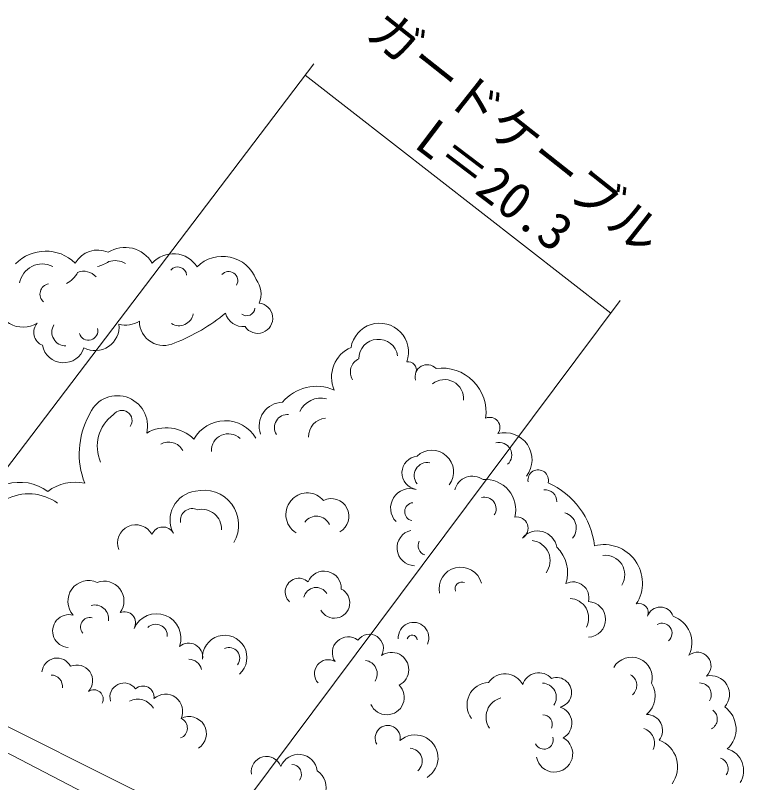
# Model space of a CAD drawing. Units: millimetres, scale not verified. Extents: x 40000 to 680000, y 20000 to 380000.
# Drawn here: x 205803 to 241556, y 299912 to 337571 of the extents above; entities that cross this region are included whole.
import ezdxf
from ezdxf.enums import TextEntityAlignment as Align

# ---------------------------------------------------------------- set-up
doc = ezdxf.new("R2010")
doc.units = ezdxf.units.MM
doc.header["$LTSCALE"] = 1000
doc.layers.add('M-BGD', color=7, linetype='Continuous', lineweight=13)
doc.styles.add('ＭＳ ゴシック', font='')
doc.styles.get('ＭＳ ゴシック').set_extended_font_data('MS Gothic')

msp = doc.modelspace()

# ---------------------------------------------------------------- linework, layer by layer
at = {"layer": 'M-BGD'}
for p, q in [((220448, 335198), (199224, 307237)), ((220023, 334637), (235030, 322948)), ((215243, 296480), (235498, 323574))]:
    msp.add_line(p, q, dxfattribs=at)
for points in [[(202414, 304363), (204360, 303199), (211620, 299556), (212661, 298443)], [(211868, 297602), (210791, 298577), (202853, 302697), (201761, 303484)]]:
    msp.add_lwpolyline(points, dxfattribs=at)
for centre, radius, start, end in [((211182, 324621), 1560, 30.437, 122.0414), ((207296, 323919), 2080, 45.8637, 135.8637), ((209845, 324783), 1268, 66.2842, 150.27), ((213559, 324476), 1393, 32.9494, 137.8416), ((209402, 327007), 1812, 283.9229, 302.8475), ((210695, 324479), 1053, 60.6033, 107.1657), ((215973, 323973), 1771, 21.178, 134.6324), ((207126, 324236), 1133, 63.2679, 169.8622), ((209163, 324233), 780, 39.6937, 112.6763), ((213773, 324781), 440, 5.1697, 138.6228), ((207741, 325528), 1260, 297.1359, 332.8641), ((216274, 324551), 448, 330.7501, 138.1745), ((207521, 323892), 508, 100.4188, 229.7184), ((216682, 323901), 1181, 337.3421, 37.0865), ((206174, 323599), 1332, 178.3105, 302.1103), ((217152, 323242), 416, 235.4077, 353.4802), ((217695, 322707), 743, 213.8666, 83.9901), ((213839, 323049), 710, 238.8783, 349.0467), ((210301, 329991), 9127, 291.4275, 309.5929), ((217003, 323211), 921, 195.9224, 274.6873), ((207388, 322011), 683, 137.7579, 248.1183), ((208275, 322027), 680, 148.5557, 270.9341), ((209730, 322280), 1164, 241.359, 6.4759), ((211212, 323691), 1320, 255.746, 300.9857), ((213094, 322570), 1203, 180.4893, 296.7301), ((223686, 321043), 1420, 340.2963, 170.8904), ((209392, 322088), 461, 196.997, 14.6414), ((223622, 320711), 961, 9.2525, 179.7755), ((208168, 321571), 1052, 190.5947, 342.7697), ((222902, 319815), 1579, 113.0265, 203.6089), ((222964, 320067), 715, 115.0723, 212.3), ((225093, 320176), 395, 343.0128, 100.2284), ((226020, 319831), 595, 43.0651, 196.7327), ((226743, 318090), 2167, 352.3395, 97.6605), ((220589, 317191), 2172, 66.4812, 140.2527), ((226870, 318749), 943, 355.8013, 128.8365), ((210809, 317420), 1484, 346.3242, 160.1843), ((220810, 317643), 1145, 76.4047, 154.949), ((218944, 317409), 1171, 91.2439, 199.2697), ((212896, 316048), 3956, 151.7048, 201.3587), ((211737, 316420), 1914, 125.7649, 204.1423), ((211028, 317678), 505, 326.0072, 144.2421), ((219163, 317336), 643, 84.9575, 211.8274), ((216107, 315924), 1752, 30.7857, 151.1082), ((221102, 316901), 902, 94.6344, 181.9066), ((229090, 317341), 501, 323.4079, 113.3758), ((213218, 315412), 1918, 45.097, 120.2781), ((216252, 316210), 826, 45.2261, 182.8886), ((229836, 315758), 1330, 323.0108, 105.0042), ((213332, 315840), 785, 28.8285, 119.9859), ((229550, 315992), 620, 312.6025, 104.8094), ((226253, 315165), 1063, 323.3658, 133.3672), ((225607, 315118), 824, 95.8788, 260.5964), ((226024, 314982), 642, 78.6443, 218.6097), ((231469, 314764), 502, 344.6532, 189.4755), ((228240, 314070), 884, 53.7165, 166.2497), ((206029, 312321), 2332, 53.9099, 106.4779), ((208741, 312455), 2203, 77.6622, 127.3954), ((228888, 313310), 1478, 345.8472, 94.8363), ((230328, 311038), 3944, 7.3375, 65.6534), ((206458, 311657), 2430, 54.1783, 117.9699), ((214810, 312812), 1410, 96.754, 207.9018), ((215063, 312563), 1701, 329.4858, 104.254), ((220137, 313127), 1010, 38.7711, 135.5041), ((225184, 313389), 960, 72.5151, 223.966), ((231822, 313725), 559, 357.6223, 97.1496), ((220117, 313071), 1036, 132.5089, 239.5995), ((221318, 312989), 865, 298.3079, 117.0542), ((228831, 313350), 571, 328.1282, 104.5254), ((214492, 312780), 585, 64.3374, 189.956), ((214949, 312352), 977, 358.5697, 102.0594), ((225360, 313208), 445, 94.8899, 258.5691), ((220587, 312296), 698, 23.8483, 144.2579), ((230413, 312398), 558, 300.7193, 99.4712), ((232573, 312412), 767, 319.9258, 74.1153), ((211720, 311666), 902, 28.8761, 200.6742), ((213049, 311873), 586, 28.3997, 157.053), ((225415, 311439), 878, 102.7555, 268.8301), ((231436, 311309), 958, 9.4767, 140.4477), ((226052, 311547), 482, 152.7676, 251.5651), ((231067, 310810), 989, 322.6461, 83.7511), ((231197, 310217), 1720, 341.9009, 46.5511), ((234700, 309710), 1888, 326.9734, 104.1088), ((234756, 310110), 964, 328.7862, 96.284), ((227665, 309430), 1060, 15.2144, 192.1995), ((219718, 309276), 667, 47.2093, 227.3719), ((220957, 309448), 848, 357.6964, 157.9937), ((209400, 308812), 1019, 65.5776, 221.8371), ((210163, 308829), 973, 324.0917, 110.5747), ((227723, 309424), 337, 66.1458, 200.581), ((233182, 308987), 778, 346.3287, 116.67), ((220570, 308873), 616, 30.7294, 166.9542), ((221466, 308738), 755, 207.9478, 63.4668), ((232985, 307993), 962, 332.3803, 87.1094), ((209697, 307950), 684, 352.146, 105.0066), ((233896, 307924), 880, 272.7511, 87.2489), ((236431, 308262), 444, 335.5499, 109.471), ((237464, 307869), 662, 18.435, 161.5651), ((208439, 307353), 805, 75.4991, 266.4622), ((211162, 307757), 544, 329.3476, 112.762), ((212733, 307003), 1202, 340.4296, 156.6351), ((237636, 306779), 1377, 333.7063, 70.6743), ((209464, 307558), 461, 76.7716, 221.3009), ((212699, 307122), 565, 355.5004, 133.8073), ((225352, 307025), 752, 335.2577, 183.7171), ((237551, 307248), 490, 309.8852, 119.1318), ((216082, 306058), 1089, 311.5958, 184.5273), ((222141, 306290), 778, 51.8587, 214.2451), ((223183, 306503), 689, 329.0584, 144.5846), ((225284, 306906), 249, 2.5511, 163.6265), ((214310, 306069), 693, 351.9787, 129.9121), ((216294, 306022), 524, 321.4945, 114.503), ((224268, 305460), 848, 296.438, 125.6614), ((239287, 305646), 669, 310.8235, 128.5122), ((207851, 305283), 745, 26.9596, 175.2664), ((214295, 305300), 673, 14.6315, 88.0489), ((221160, 305269), 675, 59.8844, 223.5876), ((222901, 305251), 667, 327.4965, 82.2642), ((236055, 305053), 1017, 344.8484, 149.6921), ((208822, 304910), 774, 317.726, 113.3493), ((207554, 304630), 563, 353.3741, 89.3215), ((229841, 304272), 982, 27.402, 145.7648), ((231501, 304478), 826, 41.5104, 162.6792), ((232375, 304335), 736, 283.409, 110.3646), ((235700, 304682), 608, 311.779, 59.9331), ((239938, 304241), 924, 318.1962, 103.3803), ((211141, 304110), 695, 35.6761, 196.5148), ((224040, 304097), 855, 203.6338, 44.8642), ((229068, 303731), 1093, 92.0148, 217.5041), ((231657, 304098), 702, 326.1075, 88.2547), ((236046, 304163), 1171, 309.1402, 32.24), ((239398, 304238), 568, 326.7276, 90.2637), ((209658, 304012), 460, 334.1948, 124.9531), ((212069, 304110), 545, 352.4008, 131.951), ((211808, 303111), 898, 30.0798, 116.7455), ((213174, 303410), 844, 335.3354, 131.9697), ((229884, 303132), 972, 105.0555, 214.0454), ((232304, 302833), 822, 298.5527, 72.8684), ((239855, 302544), 1328, 312.4992, 54.4794), ((231696, 302778), 464, 335.9027, 90.4543), ((236795, 302475), 780, 322.4444, 90.6857), ((239700, 303035), 561, 299.1276, 51.6015), ((213733, 302586), 516, 290.7883, 66.1969), ((214337, 302311), 845, 302.8468, 117.9115), ((224082, 302105), 614, 347.5837, 210.0999), ((236426, 301854), 752, 335.3362, 72.0691), ((225427, 301128), 1127, 301.327, 131.3874), ((231752, 302014), 459, 206.3784, 15.4706), ((232269, 301325), 895, 190.8527, 61.4637), ((236918, 300692), 1398, 323.3182, 69.2532), ((219704, 300375), 928, 7.551, 159.2492), ((225151, 300969), 629, 310.6397, 87.0097), ((240459, 300509), 1096, 326.9836, 74.4748), ((218131, 300445), 751, 20.2095, 188.4126), ((240246, 300597), 549, 325.751, 71.1189), ((219366, 300326), 481, 323.3501, 89.7801), ((220080, 299681), 981, 262.0283, 56.3415)]:
    msp.add_arc(centre, radius, start, end, dxfattribs=at)
msp.add_open_spline([(180070, 304764), (181177, 304900), (181490, 304949), (182406, 304990), (183033, 305018), (183386, 305026), (184014, 305015), (184741, 305004), (185148, 304964), (185872, 304890), (186336, 304842), (186594, 304794), (187053, 304714), (187675, 304606), (188018, 304519), (188636, 304387), (189264, 304253), (189614, 304167), (190243, 304036), (190889, 303900), (191266, 303887), (191901, 303709), (192939, 303418), (193478, 303127), (194489, 302755), (195450, 302401), (195989, 302204), (196950, 301850), (197804, 301536), (198291, 301383), (199136, 301046), (200867, 300357), (201804, 299893), (203507, 299137), (204924, 298508), (205709, 298134), (207118, 297487), (209435, 296424), (210738, 295840), (213044, 294753), (215086, 293791), (215733, 293480), (218258, 292256)], degree=3, knots=[0, 0, 0, 0, 1, 1, 1, 2, 2, 2, 3, 3, 3, 4, 4, 4, 5, 5, 5, 6, 6, 6, 7, 7, 7, 8, 8, 8, 9, 9, 9, 10, 10, 10, 11, 11, 11, 12, 12, 12, 13, 13, 13, 14, 14, 14, 14], dxfattribs=at)

# ---------------------------------------------------------------- texts
at = {"layer": 'M-BGD', "style": 'ＭＳ ゴシック'}
for s, rotation, p in [('ガードケーブル', 321.653, (229451, 330708)), ('L＝20.3', 322.838, (228453, 328071))]:
    msp.add_text(s, height=1833, rotation=rotation, dxfattribs=at).set_placement(p, align=Align.BOTTOM_CENTER)

doc.saveas('drawing.dxf')
